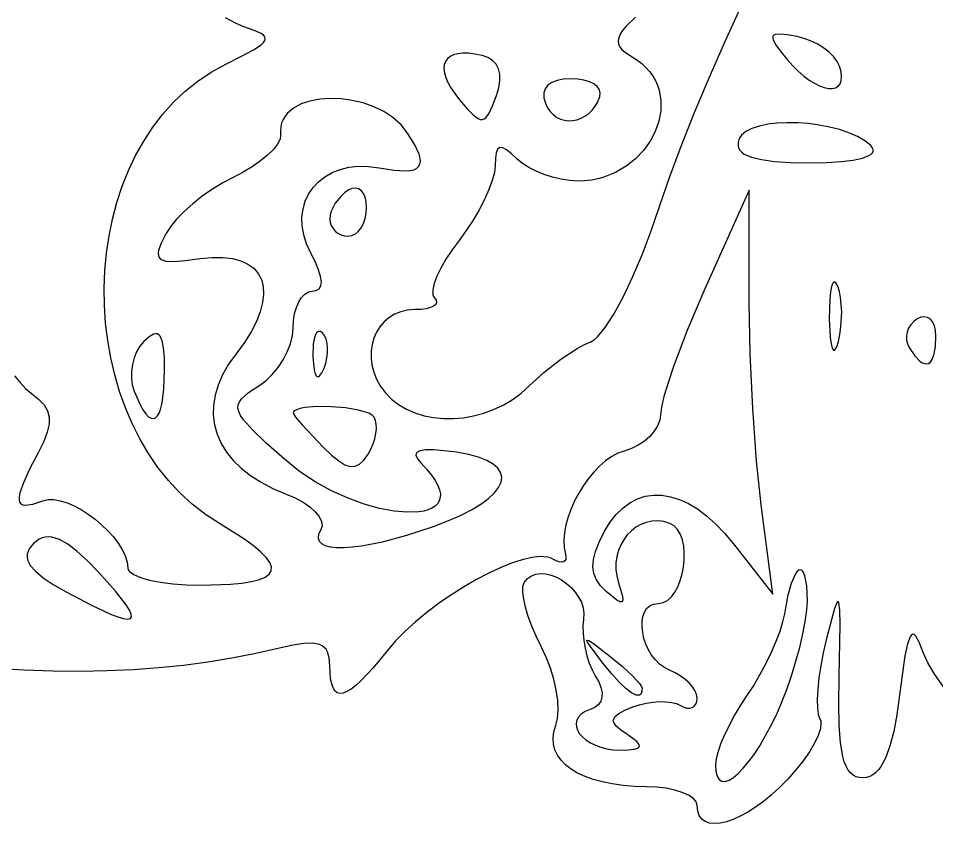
# Model space of a CAD drawing. Header units: millimetres. Extents: x -3.08 to 4.09, y 0 to 4.57.
# Drawn here: x -2.422 to -1.866, y 1.6 to 2.087 of the extents above; entities that cross this region are included whole.
import ezdxf

# ---------------------------------------------------------------- set-up
doc = ezdxf.new("R2010")
doc.units = ezdxf.units.MM

msp = doc.modelspace()

# ---------------------------------------------------------------- linework, layer by layer
at = {"flags": 128}
for points in [[(-2.113108, 1.864743), (-2.103861, 1.873144), (-2.093677, 1.881029), (-2.083795, 1.88751), (-2.079355, 1.889947), (-2.075455, 1.891701), (-2.073559, 1.892773), (-2.071468, 1.894587), (-2.066787, 1.900271), (-2.061584, 1.908414), (-2.056028, 1.918679), (-2.050292, 1.930726), (-2.044545, 1.944219), (-2.038959, 1.958818), (-2.033705, 1.974187), (-2.027937, 1.99106), (-2.020867, 2.00998), (-2.012771, 2.030306), (-2.003924, 2.051396), (-1.994602, 2.072608), (-1.98508, 2.0933)], [(-2.424124, 1.871119), (-2.420884, 1.867004), (-2.417493, 1.86342), (-2.414038, 1.860507), (-2.409632, 1.856947), (-2.40637, 1.853444), (-2.404234, 1.849841), (-2.403203, 1.845982), (-2.403261, 1.841711), (-2.404388, 1.83687), (-2.406565, 1.831303), (-2.409775, 1.824854), (-2.41511, 1.814529), (-2.418849, 1.806373), (-2.420979, 1.80025), (-2.421436, 1.797909), (-2.421486, 1.796026), (-2.421128, 1.794584), (-2.42036, 1.793567), (-2.41918, 1.792957), (-2.417587, 1.792739), (-2.413155, 1.793407), (-2.407052, 1.795437), (-2.403895, 1.796174), (-2.400348, 1.796171), (-2.396494, 1.795493), (-2.392413, 1.794206), (-2.388188, 1.792373), (-2.383901, 1.790061), (-2.379633, 1.787332), (-2.375467, 1.784253), (-2.371485, 1.780888), (-2.367768, 1.777301), (-2.364398, 1.773558), (-2.361457, 1.769722), (-2.359027, 1.76586), (-2.35719, 1.762035), (-2.356027, 1.758312), (-2.355622, 1.754757), (-2.355391, 1.753707), (-2.354715, 1.752687), (-2.352115, 1.750756), (-2.348005, 1.749006), (-2.342566, 1.747479), (-2.335982, 1.746218), (-2.328434, 1.745264), (-2.320105, 1.744661), (-2.311177, 1.744451), (-2.293623, 1.744954), (-2.286595, 1.745596), (-2.280729, 1.746508), (-2.276024, 1.7477), (-2.272475, 1.749179), (-2.270083, 1.750954), (-2.268842, 1.753033), (-2.268752, 1.755424), (-2.26981, 1.758136), (-2.272013, 1.761177), (-2.275359, 1.764555), (-2.279845, 1.768278), (-2.285469, 1.772355), (-2.300122, 1.781604), (-2.308728, 1.787197), (-2.316765, 1.793445), (-2.324234, 1.800301), (-2.331135, 1.807719), (-2.33747, 1.815656), (-2.343238, 1.824065), (-2.34844, 1.8329), (-2.353078, 1.842117), (-2.35715, 1.85167), (-2.360659, 1.861513), (-2.363604, 1.871602), (-2.365987, 1.88189), (-2.367808, 1.892332), (-2.369067, 1.902882), (-2.369765, 1.913496), (-2.369903, 1.924128), (-2.369481, 1.934732), (-2.368501, 1.945264), (-2.366962, 1.955677), (-2.364865, 1.965925), (-2.36221, 1.975965), (-2.359, 1.98575), (-2.355233, 1.995234), (-2.350911, 2.004373), (-2.346034, 2.013121), (-2.340603, 2.021433), (-2.334618, 2.029262), (-2.328081, 2.036564), (-2.320991, 2.043293), (-2.313349, 2.049404), (-2.305157, 2.054852), (-2.296413, 2.05959), (-2.286775, 2.064366), (-2.279677, 2.068221), (-2.275033, 2.071339), (-2.273603, 2.072679), (-2.272754, 2.073902), (-2.272474, 2.075033), (-2.272754, 2.076093), (-2.273581, 2.077106), (-2.274945, 2.078094), (-2.27924, 2.080088), (-2.285552, 2.082257), (-2.290578, 2.084346), (-2.29655, 2.087658)], [(-2.048551, 2.088106), (-2.054287, 2.082395), (-2.056284, 2.079926), (-2.057719, 2.077677), (-2.058609, 2.07562), (-2.058969, 2.073726), (-2.058813, 2.071967), (-2.058158, 2.070316), (-2.057018, 2.068743), (-2.055409, 2.067221), (-2.050844, 2.064215), (-2.047609, 2.062208), (-2.044719, 2.060014), (-2.042168, 2.05765), (-2.039947, 2.055133), (-2.038051, 2.052478), (-2.036472, 2.049703), (-2.035202, 2.046824), (-2.034236, 2.043856), (-2.033182, 2.037724), (-2.033254, 2.031436), (-2.034395, 2.025124), (-2.036549, 2.01892), (-2.039658, 2.012954), (-2.043665, 2.007358), (-2.048514, 2.002264), (-2.054149, 1.997801), (-2.060511, 1.994102), (-2.067545, 1.991297), (-2.071296, 1.990271), (-2.075193, 1.989518), (-2.07923, 1.989054), (-2.0834, 1.988896), (-2.088359, 1.989168), (-2.093512, 1.989948), (-2.098707, 1.991181), (-2.103795, 1.992812), (-2.108626, 1.994787), (-2.113048, 1.997052), (-2.116912, 1.99955), (-2.120066, 2.002229), (-2.123618, 2.005584), (-2.126527, 2.007866), (-2.128844, 2.009061), (-2.130624, 2.009152), (-2.131916, 2.008124), (-2.132775, 2.005959), (-2.133252, 2.002643), (-2.1334, 1.998159), (-2.133846, 1.994102), (-2.135126, 1.989219), (-2.137149, 1.983698), (-2.139825, 1.977722), (-2.143064, 1.971478), (-2.146777, 1.965152), (-2.150872, 1.958928), (-2.155261, 1.952993), (-2.15951, 1.947265), (-2.163195, 1.941644), (-2.166257, 1.936273), (-2.168634, 1.931295), (-2.170265, 1.926852), (-2.171091, 1.923087), (-2.171049, 1.920142), (-2.170684, 1.919021), (-2.17008, 1.918159), (-2.16905, 1.916744), (-2.168833, 1.915424), (-2.169381, 1.914229), (-2.170646, 1.913185), (-2.172579, 1.912324), (-2.175131, 1.911673), (-2.178254, 1.911261), (-2.1819, 1.911118), (-2.186385, 1.910784), (-2.190516, 1.909819), (-2.194272, 1.908278), (-2.197633, 1.906217), (-2.20058, 1.90369), (-2.203092, 1.900753), (-2.20515, 1.897461), (-2.206735, 1.893869), (-2.207825, 1.890033), (-2.208401, 1.886007), (-2.208444, 1.881847), (-2.207933, 1.877608), (-2.206848, 1.873345), (-2.20517, 1.869113), (-2.202879, 1.864968), (-2.199955, 1.860965), (-2.196152, 1.857007), (-2.191834, 1.853621), (-2.187064, 1.850805), (-2.181907, 1.848555), (-2.176426, 1.846869), (-2.170685, 1.845744), (-2.16475, 1.845178), (-2.158683, 1.845166), (-2.152548, 1.845708), (-2.146411, 1.846799), (-2.140334, 1.848438), (-2.134383, 1.850621), (-2.12862, 1.853346), (-2.123111, 1.85661), (-2.117919, 1.86041), (-2.113108, 1.864743)], [(-1.925066, 2.05834), (-1.926422, 2.061213), (-1.928515, 2.064052), (-1.931238, 2.066785), (-1.934486, 2.069338), (-1.938156, 2.071638), (-1.94214, 2.073611), (-1.946335, 2.075185), (-1.950636, 2.076284), (-1.956628, 2.077333), (-1.961041, 2.07778), (-1.963915, 2.077528), (-1.964789, 2.07711), (-1.965294, 2.076481), (-1.965435, 2.075628), (-1.965218, 2.07454), (-1.963731, 2.071611), (-1.960875, 2.067595), (-1.956691, 2.062396), (-1.953359, 2.058633), (-1.950001, 2.055311), (-1.946663, 2.052437), (-1.943387, 2.050016), (-1.940218, 2.048053), (-1.9372, 2.046554), (-1.934378, 2.045525), (-1.931795, 2.044972), (-1.929497, 2.0449), (-1.927526, 2.045314), (-1.925928, 2.046221), (-1.924746, 2.047626), (-1.924025, 2.049535), (-1.923808, 2.051953), (-1.924141, 2.054886), (-1.925066, 2.05834)], [(-2.141344, 2.064868), (-2.145661, 2.065725), (-2.149551, 2.066176), (-2.153006, 2.066236), (-2.156018, 2.06592), (-2.15858, 2.065241), (-2.160685, 2.064215), (-2.162325, 2.062857), (-2.163493, 2.06118), (-2.164182, 2.0592), (-2.164384, 2.056932), (-2.164091, 2.054389), (-2.163297, 2.051587), (-2.161994, 2.048539), (-2.160174, 2.045262), (-2.15783, 2.04177), (-2.154955, 2.038076), (-2.150345, 2.032685), (-2.146646, 2.028879), (-2.143662, 2.026682), (-2.142378, 2.026193), (-2.1412, 2.026114), (-2.140103, 2.026449), (-2.139064, 2.027199), (-2.137059, 2.029959), (-2.13499, 2.034415), (-2.132663, 2.04059), (-2.131247, 2.045354), (-2.130557, 2.049655), (-2.130587, 2.053478), (-2.131332, 2.056807), (-2.132786, 2.059626), (-2.134943, 2.06192), (-2.137797, 2.063672), (-2.141344, 2.064868)], [(-2.07008, 2.039979), (-2.069786, 2.04215), (-2.070344, 2.044177), (-2.071682, 2.046015), (-2.073729, 2.047618), (-2.076413, 2.048942), (-2.079662, 2.049944), (-2.083404, 2.050577), (-2.087566, 2.050798), (-2.092097, 2.050536), (-2.09594, 2.049769), (-2.099068, 2.048522), (-2.101453, 2.046823), (-2.103067, 2.044698), (-2.103881, 2.042173), (-2.103867, 2.039277), (-2.102997, 2.036034), (-2.101677, 2.033248), (-2.100055, 2.030891), (-2.098173, 2.028957), (-2.096076, 2.027442), (-2.093808, 2.02634), (-2.091412, 2.025646), (-2.088933, 2.025354), (-2.086413, 2.02546), (-2.083898, 2.025958), (-2.08143, 2.026842), (-2.079054, 2.028109), (-2.076813, 2.029751), (-2.074752, 2.031765), (-2.072913, 2.034144), (-2.071341, 2.036884), (-2.07008, 2.039979)], [(-2.170691, 1.779868), (-2.162032, 1.783216), (-2.154371, 1.786619), (-2.147718, 1.790049), (-2.142081, 1.793479), (-2.137468, 1.796882), (-2.133888, 1.800231), (-2.13135, 1.803498), (-2.129861, 1.806656), (-2.129431, 1.809679), (-2.130067, 1.812538), (-2.131779, 1.815208), (-2.134574, 1.817661), (-2.138461, 1.819869), (-2.143449, 1.821806), (-2.149546, 1.823444), (-2.156761, 1.824757), (-2.164492, 1.825748), (-2.17075, 1.826229), (-2.175548, 1.826196), (-2.178903, 1.825642), (-2.180829, 1.824564), (-2.181262, 1.823826), (-2.181343, 1.822956), (-2.180458, 1.820813), (-2.178191, 1.818132), (-2.174684, 1.814409), (-2.171841, 1.81094), (-2.169635, 1.807722), (-2.168038, 1.804756), (-2.167024, 1.80204), (-2.166565, 1.799574), (-2.166634, 1.797357), (-2.167205, 1.795388), (-2.16825, 1.793666), (-2.169742, 1.792191), (-2.171655, 1.790961), (-2.17396, 1.789976), (-2.176632, 1.789236), (-2.179642, 1.788739), (-2.186571, 1.788472), (-2.194532, 1.789169), (-2.203307, 1.790824), (-2.21268, 1.793431), (-2.222435, 1.796983), (-2.232355, 1.801475), (-2.242224, 1.806899), (-2.251825, 1.813249), (-2.260941, 1.820521), (-2.272085, 1.830444), (-2.280302, 1.838277), (-2.285738, 1.844443), (-2.287459, 1.847033), (-2.288538, 1.849364), (-2.288996, 1.85149), (-2.288849, 1.853464), (-2.288117, 1.855338), (-2.286816, 1.857165), (-2.282585, 1.86089), (-2.276302, 1.865062), (-2.272148, 1.868106), (-2.268272, 1.871818), (-2.26476, 1.876056), (-2.261696, 1.880675), (-2.259166, 1.885532), (-2.257254, 1.890482), (-2.256044, 1.895383), (-2.255622, 1.90009), (-2.255387, 1.904538), (-2.254716, 1.908688), (-2.253653, 1.912448), (-2.252247, 1.915727), (-2.250544, 1.918436), (-2.248591, 1.920483), (-2.246434, 1.921777), (-2.244122, 1.922229), (-2.241614, 1.922586), (-2.239851, 1.923657), (-2.238832, 1.925445), (-2.238558, 1.927949), (-2.239027, 1.931172), (-2.240241, 1.935114), (-2.242198, 1.939776), (-2.2449, 1.945159), (-2.247512, 1.950841), (-2.249256, 1.956416), (-2.250168, 1.961837), (-2.250286, 1.967057), (-2.249649, 1.97203), (-2.248293, 1.976708), (-2.246256, 1.981043), (-2.243577, 1.984989), (-2.240292, 1.988499), (-2.23644, 1.991525), (-2.232058, 1.99402), (-2.227185, 1.995937), (-2.221857, 1.997229), (-2.216112, 1.997848), (-2.209989, 1.997748), (-2.203525, 1.996882), (-2.194544, 1.99546), (-2.18762, 1.99507), (-2.184912, 1.995282), (-2.1827, 1.995776), (-2.180976, 1.996559), (-2.179733, 1.99764), (-2.178966, 1.999027), (-2.178667, 2.000727), (-2.178831, 2.002748), (-2.17945, 2.005098), (-2.182031, 2.010819), (-2.186358, 2.017951), (-2.190367, 2.022969), (-2.195221, 2.027294), (-2.200761, 2.030931), (-2.20683, 2.03388), (-2.213269, 2.036146), (-2.219918, 2.03773), (-2.226621, 2.038635), (-2.233219, 2.038864), (-2.239553, 2.03842), (-2.245465, 2.037305), (-2.250796, 2.035521), (-2.255389, 2.033072), (-2.259085, 2.02996), (-2.260547, 2.028157), (-2.261725, 2.026188), (-2.2626, 2.024055), (-2.263151, 2.021758), (-2.26336, 2.019297), (-2.263205, 2.016673), (-2.263541, 2.014146), (-2.265043, 2.011217), (-2.267594, 2.007992), (-2.271075, 2.004576), (-2.275369, 2.001074), (-2.280359, 1.997591), (-2.285927, 1.994233), (-2.291955, 1.991104), (-2.298227, 1.987801), (-2.304493, 1.983944), (-2.310586, 1.979674), (-2.316341, 1.97513), (-2.321588, 1.970452), (-2.326162, 1.965782), (-2.329896, 1.961258), (-2.332622, 1.957021), (-2.335443, 1.951342), (-2.33701, 1.946957), (-2.337278, 1.945216), (-2.337179, 1.94376), (-2.336695, 1.942575), (-2.335808, 1.941647), (-2.3345, 1.940965), (-2.332753, 1.940514), (-2.327874, 1.940257), (-2.321026, 1.940771), (-2.312066, 1.941951), (-2.304762, 1.942699), (-2.298191, 1.942716), (-2.292367, 1.942033), (-2.2873, 1.940684), (-2.283003, 1.938701), (-2.27949, 1.936116), (-2.276772, 1.932962), (-2.274861, 1.929272), (-2.273771, 1.925079), (-2.273513, 1.920414), (-2.274099, 1.91531), (-2.275543, 1.909801), (-2.277856, 1.903918), (-2.281051, 1.897694), (-2.28514, 1.891162), (-2.290136, 1.884354), (-2.294655, 1.878032), (-2.298276, 1.871725), (-2.301008, 1.865458), (-2.30286, 1.859258), (-2.303841, 1.853151), (-2.303962, 1.847161), (-2.30323, 1.841317), (-2.301657, 1.835642), (-2.299249, 1.830164), (-2.296018, 1.824908), (-2.291972, 1.8199), (-2.28712, 1.815166), (-2.281472, 1.810733), (-2.275037, 1.806625), (-2.267825, 1.80287), (-2.259844, 1.799493), (-2.254405, 1.797145), (-2.249601, 1.794515), (-2.24552, 1.791692), (-2.242247, 1.788765), (-2.239867, 1.785823), (-2.238465, 1.782956), (-2.238128, 1.780251), (-2.238386, 1.778988), (-2.238941, 1.777798), (-2.240198, 1.775166), (-2.240508, 1.772908), (-2.239918, 1.771023), (-2.238471, 1.76951), (-2.236212, 1.768368), (-2.233188, 1.767595), (-2.229442, 1.76719), (-2.225019, 1.767151), (-2.219966, 1.767477), (-2.214326, 1.768167), (-2.201467, 1.770632), (-2.186802, 1.774536), (-2.170691, 1.779868)], [(-1.906177, 2.010354), (-1.909781, 2.013278), (-1.914203, 2.01587), (-1.919308, 2.018123), (-1.924961, 2.020032), (-1.931024, 2.021591), (-1.937362, 2.022793), (-1.94384, 2.023633), (-1.95032, 2.024104), (-1.956667, 2.024201), (-1.962744, 2.023918), (-1.968417, 2.023248), (-1.973548, 2.022186), (-1.978003, 2.020726), (-1.981643, 2.018861), (-1.984335, 2.016586), (-1.985282, 2.015293), (-1.985941, 2.013896), (-1.986388, 2.01214), (-1.986447, 2.010511), (-1.986113, 2.009009), (-1.985379, 2.00763), (-1.98424, 2.006372), (-1.98269, 2.005235), (-1.97833, 2.00331), (-1.972252, 2.001841), (-1.964406, 2.000812), (-1.954745, 2.000205), (-1.943219, 2.000007), (-1.932873, 2.000188), (-1.924041, 2.000719), (-1.916782, 2.001585), (-1.911157, 2.002769), (-1.907224, 2.004254), (-1.905911, 2.005105), (-1.905043, 2.006024), (-1.904629, 2.007011), (-1.904675, 2.008063), (-1.905188, 2.009178), (-1.906177, 2.010354)], [(-2.211177, 1.972882), (-2.211404, 1.976221), (-2.212054, 1.979067), (-2.213082, 1.981374), (-2.214441, 1.9831), (-2.216087, 1.984203), (-2.217974, 1.984639), (-2.220056, 1.984366), (-2.222288, 1.98334), (-2.22452, 1.981746), (-2.226603, 1.979846), (-2.230136, 1.975413), (-2.231495, 1.973022), (-2.232523, 1.97061), (-2.233173, 1.968247), (-2.2334, 1.966007), (-2.233173, 1.963907), (-2.232523, 1.961949), (-2.231495, 1.960175), (-2.230136, 1.958628), (-2.22849, 1.957351), (-2.226603, 1.956386), (-2.22452, 1.955775), (-2.222288, 1.955562), (-2.220056, 1.955916), (-2.217974, 1.956929), (-2.216087, 1.95853), (-2.214441, 1.960649), (-2.213082, 1.963215), (-2.212054, 1.966156), (-2.211404, 1.969402), (-2.211177, 1.972882)], [(-1.86206, 1.682776), (-1.867405, 1.690347), (-1.871538, 1.697338), (-1.874344, 1.703646), (-1.876758, 1.709795), (-1.878852, 1.713523), (-1.8798, 1.714438), (-1.880696, 1.714699), (-1.881547, 1.71429), (-1.882363, 1.713194), (-1.883926, 1.70888), (-1.885455, 1.701626), (-1.887024, 1.691304), (-1.888705, 1.677784), (-1.890327, 1.665966), (-1.892259, 1.655763), (-1.894507, 1.647163), (-1.897077, 1.640154), (-1.899973, 1.634724), (-1.901545, 1.632597), (-1.903201, 1.630861), (-1.904942, 1.629512), (-1.906768, 1.628551), (-1.908679, 1.627976), (-1.910677, 1.627784), (-1.912894, 1.627956), (-1.914906, 1.62849), (-1.91672, 1.629412), (-1.918344, 1.630749), (-1.919782, 1.632528), (-1.921042, 1.634775), (-1.922129, 1.637518), (-1.923051, 1.640783), (-1.924421, 1.648985), (-1.925203, 1.659595), (-1.925447, 1.672827), (-1.925205, 1.688896), (-1.924619, 1.72055), (-1.924804, 1.729404), (-1.925398, 1.733857), (-1.925868, 1.734492), (-1.926464, 1.734096), (-1.92807, 1.730306), (-1.933163, 1.711382), (-1.934967, 1.703433), (-1.936419, 1.695647), (-1.937505, 1.688218), (-1.938209, 1.681345), (-1.938515, 1.675224), (-1.93841, 1.670052), (-1.937876, 1.666025), (-1.9369, 1.66334), (-1.936439, 1.662241), (-1.936249, 1.660897), (-1.93664, 1.657555), (-1.937993, 1.653461), (-1.940228, 1.648765), (-1.943266, 1.643617), (-1.947027, 1.638166), (-1.951431, 1.632561), (-1.9564, 1.626951), (-1.961272, 1.622024), (-1.96617, 1.617558), (-1.971048, 1.613567), (-1.975857, 1.610065), (-1.980552, 1.607065), (-1.985084, 1.604582), (-1.989408, 1.602628), (-1.993476, 1.601217), (-1.997241, 1.600363), (-2.000657, 1.600079), (-2.003676, 1.600379), (-2.006251, 1.601277), (-2.008336, 1.602786), (-2.009883, 1.604921), (-2.010846, 1.607693), (-2.011177, 1.611118), (-2.011801, 1.613353), (-2.013588, 1.615444), (-2.016414, 1.617346), (-2.020153, 1.619012), (-2.02468, 1.620396), (-2.029869, 1.621452), (-2.035595, 1.622134), (-2.041733, 1.622396), (-2.049096, 1.622614), (-2.056026, 1.623175), (-2.062504, 1.624067), (-2.06851, 1.625276), (-2.074025, 1.626789), (-2.079028, 1.628592), (-2.0835, 1.630672), (-2.087422, 1.633015), (-2.090774, 1.635609), (-2.093536, 1.638439), (-2.095688, 1.641493), (-2.097211, 1.644757), (-2.098086, 1.648217), (-2.098292, 1.651861), (-2.097811, 1.655675), (-2.096622, 1.659646), (-2.095592, 1.663765), (-2.095249, 1.668795), (-2.095556, 1.674541), (-2.096476, 1.680809), (-2.097971, 1.687403), (-2.100005, 1.69413), (-2.102539, 1.700794), (-2.105538, 1.707201), (-2.108565, 1.713424), (-2.111178, 1.71957), (-2.113335, 1.72548), (-2.114995, 1.730996), (-2.116115, 1.735959), (-2.116654, 1.740209), (-2.116568, 1.743588), (-2.115816, 1.745937), (-2.113847, 1.748373), (-2.111478, 1.750072), (-2.108785, 1.751083), (-2.105847, 1.751454), (-2.102742, 1.751234), (-2.099548, 1.75047), (-2.096343, 1.749212), (-2.093205, 1.747508), (-2.090213, 1.745407), (-2.087443, 1.742956), (-2.084975, 1.740205), (-2.082887, 1.737201), (-2.081255, 1.733993), (-2.080159, 1.73063), (-2.079677, 1.72716), (-2.079886, 1.723632), (-2.080275, 1.719673), (-2.080244, 1.715349), (-2.079821, 1.710799), (-2.079035, 1.706163), (-2.077914, 1.70158), (-2.076487, 1.69719), (-2.074783, 1.693133), (-2.07283, 1.689548), (-2.070748, 1.685806), (-2.069377, 1.682378), (-2.068714, 1.679279), (-2.068757, 1.676521), (-2.069505, 1.674116), (-2.070955, 1.67208), (-2.073106, 1.670423), (-2.075955, 1.669159), (-2.079029, 1.66787), (-2.081383, 1.666334), (-2.08305, 1.664597), (-2.084065, 1.662706), (-2.084462, 1.660705), (-2.084275, 1.658642), (-2.083537, 1.656561), (-2.082283, 1.654508), (-2.080547, 1.65253), (-2.078363, 1.650673), (-2.075764, 1.648981), (-2.072785, 1.647501), (-2.06946, 1.646279), (-2.065823, 1.645361), (-2.061907, 1.644792), (-2.057747, 1.644618), (-2.052935, 1.644766), (-2.049386, 1.645142), (-2.047084, 1.645781), (-2.046016, 1.646718), (-2.046165, 1.647991), (-2.047518, 1.649633), (-2.05006, 1.651682), (-2.053775, 1.654173), (-2.057614, 1.656804), (-2.060257, 1.659121), (-2.061684, 1.661202), (-2.061938, 1.662177), (-2.06188, 1.663121), (-2.060827, 1.664956), (-2.058507, 1.666783), (-2.054903, 1.668677), (-2.049997, 1.670715), (-2.046056, 1.672022), (-2.04198, 1.672994), (-2.037886, 1.673628), (-2.033893, 1.67392), (-2.030118, 1.673867), (-2.02668, 1.673465), (-2.023698, 1.672712), (-2.021288, 1.671604), (-2.019259, 1.670566), (-2.017365, 1.670015), (-2.015648, 1.669933), (-2.01415, 1.670302), (-2.012912, 1.671104), (-2.011976, 1.672323), (-2.011384, 1.673939), (-2.011177, 1.675937), (-2.011518, 1.678193), (-2.012492, 1.68055), (-2.014034, 1.682938), (-2.016073, 1.685288), (-2.018542, 1.68753), (-2.021373, 1.689593), (-2.024496, 1.69141), (-2.027844, 1.692909), (-2.031023, 1.694483), (-2.033906, 1.696597), (-2.036477, 1.699163), (-2.038721, 1.702092), (-2.040623, 1.705296), (-2.042168, 1.708687), (-2.043342, 1.712175), (-2.044129, 1.715672), (-2.044514, 1.719089), (-2.044482, 1.722338), (-2.044019, 1.725331), (-2.04311, 1.727978), (-2.041738, 1.730191), (-2.03989, 1.731881), (-2.037551, 1.732961), (-2.034705, 1.73334), (-2.031804, 1.733819), (-2.029154, 1.73518), (-2.026771, 1.737306), (-2.024672, 1.740081), (-2.022874, 1.743388), (-2.021394, 1.747113), (-2.020247, 1.751139), (-2.019452, 1.755349), (-2.019024, 1.759627), (-2.01898, 1.763858), (-2.019337, 1.767926), (-2.020111, 1.771713), (-2.02132, 1.775105), (-2.02298, 1.777984), (-2.025107, 1.780236), (-2.027719, 1.781743), (-2.031402, 1.782825), (-2.035026, 1.783263), (-2.038553, 1.7831), (-2.041947, 1.782378), (-2.045169, 1.78114), (-2.048183, 1.779431), (-2.050952, 1.777293), (-2.053438, 1.774769), (-2.055604, 1.771902), (-2.057412, 1.768736), (-2.058826, 1.765314), (-2.059809, 1.761678), (-2.060322, 1.757873), (-2.06033, 1.75394), (-2.059794, 1.749924), (-2.058677, 1.745868), (-2.0563, 1.737774), (-2.056103, 1.735463), (-2.056604, 1.734283), (-2.057831, 1.734214), (-2.05981, 1.735237), (-2.066136, 1.740479), (-2.069578, 1.744065), (-2.072073, 1.747682), (-2.073625, 1.751447), (-2.074238, 1.755477), (-2.073915, 1.75989), (-2.072661, 1.764801), (-2.070479, 1.770329), (-2.067372, 1.77659), (-2.063961, 1.782229), (-2.060222, 1.787045), (-2.056183, 1.79104), (-2.051872, 1.794217), (-2.047317, 1.796578), (-2.042547, 1.798125), (-2.03759, 1.798862), (-2.032474, 1.798791), (-2.027228, 1.797915), (-2.02188, 1.796236), (-2.016458, 1.793757), (-2.010991, 1.790481), (-2.005506, 1.786409), (-2.000033, 1.781545), (-1.994599, 1.775892), (-1.989233, 1.769451), (-1.965441, 1.738896), (-1.972538, 1.793076), (-1.975299, 1.819486), (-1.977568, 1.851333), (-1.979111, 1.884607), (-1.979691, 1.915298), (-1.979747, 1.98334), (-2.00658, 1.923576), (-2.016993, 1.899091), (-2.025521, 1.876592), (-2.028803, 1.866867), (-2.031283, 1.858574), (-2.032852, 1.852026), (-2.0334, 1.847534), (-2.033846, 1.844146), (-2.035124, 1.840761), (-2.037145, 1.837468), (-2.03982, 1.834357), (-2.043058, 1.831519), (-2.046771, 1.829042), (-2.050868, 1.827018), (-2.055261, 1.825534), (-2.059087, 1.824181), (-2.062882, 1.822166), (-2.066608, 1.81956), (-2.070226, 1.816429), (-2.073695, 1.812844), (-2.076977, 1.808873), (-2.080033, 1.804585), (-2.082823, 1.800048), (-2.085309, 1.795332), (-2.087451, 1.790505), (-2.089209, 1.785635), (-2.090546, 1.780792), (-2.091421, 1.776045), (-2.091795, 1.771461), (-2.09163, 1.767111), (-2.090886, 1.763062), (-2.090593, 1.761352), (-2.090717, 1.76), (-2.091224, 1.759019), (-2.092085, 1.758422), (-2.093269, 1.758219), (-2.094743, 1.758424), (-2.096478, 1.759048), (-2.098441, 1.760104), (-2.099978, 1.760848), (-2.101769, 1.76135), (-2.10605, 1.761659), (-2.111166, 1.761097), (-2.116995, 1.759731), (-2.123416, 1.757628), (-2.130309, 1.754854), (-2.137552, 1.751476), (-2.145026, 1.74756), (-2.15261, 1.743174), (-2.160182, 1.738383), (-2.167623, 1.733255), (-2.17481, 1.727856), (-2.181625, 1.722252), (-2.187945, 1.716511), (-2.193651, 1.710699), (-2.198622, 1.704882), (-2.207246, 1.694393), (-2.214532, 1.686606), (-2.217692, 1.68372), (-2.220539, 1.681504), (-2.22308, 1.679956), (-2.225323, 1.679073), (-2.227275, 1.678853), (-2.228944, 1.679296), (-2.230335, 1.680398), (-2.231458, 1.682159), (-2.232318, 1.684576), (-2.232924, 1.687646), (-2.2334, 1.695743), (-2.233737, 1.700448), (-2.234828, 1.704103), (-2.235694, 1.705549), (-2.236794, 1.706748), (-2.238143, 1.707705), (-2.239755, 1.708425), (-2.243832, 1.709176), (-2.249144, 1.709042), (-2.255811, 1.708064), (-2.263955, 1.706284), (-2.278279, 1.70303), (-2.292701, 1.700202), (-2.307276, 1.697802), (-2.322062, 1.695829), (-2.337114, 1.694284), (-2.352489, 1.693165), (-2.368244, 1.692472), (-2.384434, 1.692206), (-2.401117, 1.692367), (-2.418348, 1.692953), (-2.436184, 1.693965)], [(-1.926122, 1.925215), (-1.927224, 1.92728), (-1.928237, 1.927892), (-1.929138, 1.927133), (-1.929907, 1.925081), (-1.930521, 1.921818), (-1.930962, 1.917424), (-1.931233, 1.905562), (-1.930672, 1.894169), (-1.93013, 1.890324), (-1.929443, 1.88779), (-1.928635, 1.886622), (-1.928192, 1.886568), (-1.927727, 1.886877), (-1.926743, 1.888611), (-1.925705, 1.891882), (-1.924788, 1.896108), (-1.924151, 1.90059), (-1.92371, 1.909777), (-1.924371, 1.91835), (-1.925111, 1.922065), (-1.926122, 1.925215)], [(-1.866733, 1.895104), (-1.866963, 1.898441), (-1.867624, 1.901279), (-1.868669, 1.903576), (-1.870051, 1.905288), (-1.871724, 1.906374), (-1.873641, 1.906791), (-1.875757, 1.906498), (-1.878025, 1.905451), (-1.880166, 1.903835), (-1.88191, 1.90192), (-1.883237, 1.899778), (-1.884127, 1.897477), (-1.884561, 1.89509), (-1.884519, 1.892687), (-1.883981, 1.89034), (-1.882927, 1.888118), (-1.879496, 1.883195), (-1.876377, 1.879967), (-1.874949, 1.878982), (-1.873616, 1.878414), (-1.872384, 1.87826), (-1.871257, 1.878517), (-1.870242, 1.879183), (-1.869345, 1.880257), (-1.867923, 1.883614), (-1.867038, 1.888569), (-1.866733, 1.895104)], [(-2.3334, 1.874451), (-2.333556, 1.881996), (-2.33405, 1.887911), (-2.334913, 1.892244), (-2.336183, 1.895043), (-2.33698, 1.895882), (-2.337891, 1.896356), (-2.338921, 1.89647), (-2.340073, 1.89623), (-2.342764, 1.894714), (-2.345997, 1.891854), (-2.348387, 1.888972), (-2.350353, 1.885596), (-2.351871, 1.881849), (-2.352917, 1.877854), (-2.353467, 1.873734), (-2.353497, 1.869612), (-2.352982, 1.865611), (-2.3519, 1.861854), (-2.348182, 1.853416), (-2.346412, 1.850311), (-2.344714, 1.847941), (-2.343098, 1.8463), (-2.341572, 1.84538), (-2.340147, 1.845175), (-2.338832, 1.845679), (-2.337636, 1.846885), (-2.336569, 1.848787), (-2.33564, 1.851378), (-2.334859, 1.854653), (-2.333777, 1.863225), (-2.3334, 1.874451)], [(-2.237802, 1.896993), (-2.239134, 1.897907), (-2.240341, 1.897919), (-2.2414, 1.897089), (-2.242287, 1.895477), (-2.242978, 1.893143), (-2.243449, 1.890147), (-2.243636, 1.882409), (-2.242863, 1.874652), (-2.242215, 1.872258), (-2.241412, 1.870873), (-2.240467, 1.87051), (-2.239395, 1.871185), (-2.238211, 1.87291), (-2.236927, 1.875701), (-2.235892, 1.878765), (-2.235191, 1.881889), (-2.23482, 1.884986), (-2.234776, 1.887967), (-2.235056, 1.890745), (-2.235656, 1.893234), (-2.236572, 1.895346), (-2.237802, 1.896993)], [(-2.20658, 1.845993), (-2.207843, 1.847244), (-2.209928, 1.848377), (-2.216065, 1.850267), (-2.223995, 1.851613), (-2.232721, 1.852364), (-2.241244, 1.852471), (-2.248566, 1.851883), (-2.251466, 1.851313), (-2.253692, 1.850551), (-2.255118, 1.84959), (-2.255622, 1.848423), (-2.25418, 1.846057), (-2.250254, 1.841371), (-2.237344, 1.827757), (-2.232352, 1.823014), (-2.228043, 1.819513), (-2.224304, 1.817237), (-2.221026, 1.81617), (-2.218098, 1.816294), (-2.215408, 1.817593), (-2.212847, 1.820049), (-2.210302, 1.823646), (-2.208645, 1.826662), (-2.207297, 1.829797), (-2.206274, 1.83296), (-2.205592, 1.836059), (-2.205266, 1.839003), (-2.205312, 1.8417), (-2.205745, 1.844061), (-2.20658, 1.845993)], [(-2.373108, 1.751937), (-2.380136, 1.75918), (-2.386426, 1.76492), (-2.392048, 1.76919), (-2.397077, 1.772021), (-2.401583, 1.773445), (-2.403663, 1.77364), (-2.405639, 1.773496), (-2.407521, 1.773016), (-2.409318, 1.772205), (-2.412691, 1.769604), (-2.415269, 1.766365), (-2.416046, 1.764744), (-2.416477, 1.763113), (-2.416556, 1.761466), (-2.41628, 1.759795), (-2.415644, 1.758093), (-2.414643, 1.756356), (-2.411529, 1.752743), (-2.406902, 1.748903), (-2.400728, 1.744782), (-2.392969, 1.740326), (-2.377627, 1.732293), (-2.366075, 1.726902), (-2.361701, 1.725208), (-2.358253, 1.724188), (-2.355724, 1.723845), (-2.354106, 1.724184), (-2.353392, 1.725208), (-2.353575, 1.726923), (-2.354648, 1.729332), (-2.356604, 1.732439), (-2.363134, 1.740766), (-2.373108, 1.751937)], [(-1.960052, 1.673229), (-1.956932, 1.681195), (-1.95402, 1.68959), (-1.949078, 1.706658), (-1.947176, 1.714825), (-1.945738, 1.722411), (-1.944828, 1.729162), (-1.944511, 1.734826), (-1.944913, 1.743993), (-1.946013, 1.750083), (-1.946776, 1.752002), (-1.947654, 1.753186), (-1.948628, 1.753645), (-1.949677, 1.75339), (-1.950783, 1.752434), (-1.951924, 1.750786), (-1.954237, 1.745461), (-1.956458, 1.737505), (-1.958427, 1.727007), (-1.959483, 1.722096), (-1.961224, 1.716436), (-1.963558, 1.710227), (-1.966393, 1.70367), (-1.969636, 1.696966), (-1.973197, 1.690315), (-1.976982, 1.683919), (-1.9809, 1.677979), (-1.98475, 1.672177), (-1.988342, 1.666179), (-1.994436, 1.654284), (-1.996781, 1.648735), (-1.998554, 1.643682), (-1.999675, 1.639298), (-2.000066, 1.635757), (-1.9998, 1.631733), (-1.999031, 1.628751), (-1.997803, 1.626767), (-1.99616, 1.625743), (-1.994145, 1.625635), (-1.991804, 1.626403), (-1.989179, 1.628007), (-1.986314, 1.630404), (-1.983255, 1.633554), (-1.980043, 1.637416), (-1.976724, 1.641948), (-1.973342, 1.64711), (-1.966561, 1.659157), (-1.963251, 1.665961), (-1.960052, 1.673229)], [(-2.06815, 1.697229), (-2.075803, 1.707263), (-2.077543, 1.709945), (-2.077844, 1.711118), (-2.076671, 1.710816), (-2.073989, 1.709077), (-2.063955, 1.701423), (-2.056405, 1.69517), (-2.050222, 1.68942), (-2.046045, 1.68481), (-2.044908, 1.683132), (-2.044511, 1.681979), (-2.044931, 1.679247), (-2.045448, 1.678401), (-2.046163, 1.677897), (-2.04707, 1.677731), (-2.048163, 1.6779), (-2.050887, 1.679229), (-2.054292, 1.681854), (-2.058333, 1.685748), (-2.062967, 1.690883), (-2.06815, 1.697229)]]:
    msp.add_lwpolyline(points, dxfattribs=at)

doc.saveas('drawing.dxf')
